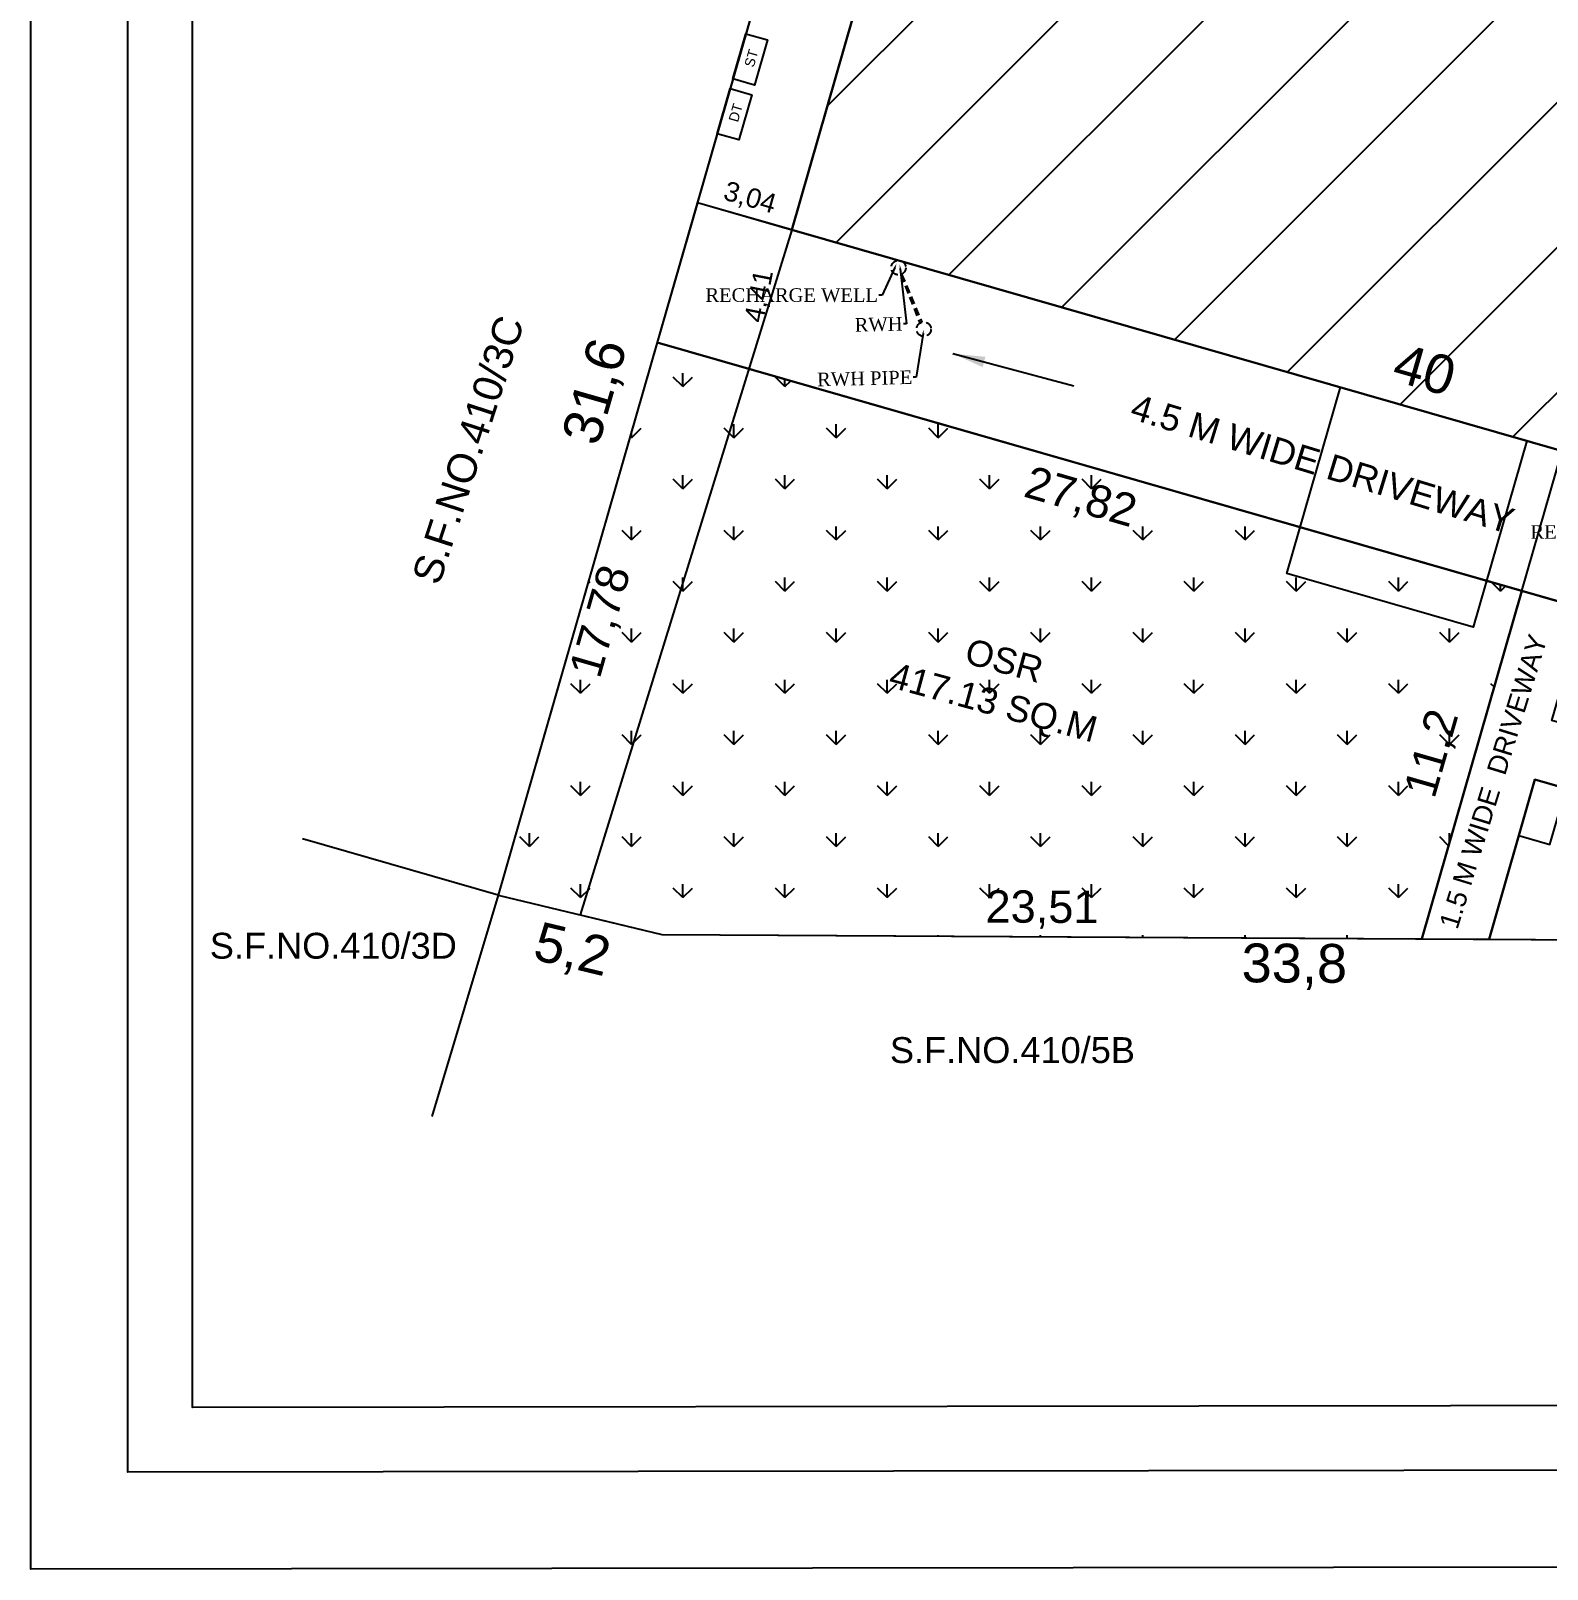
# Model space of a CAD drawing. Header units: metres. Extents: x 2292 to 2697, y 2134 to 2248.
# Drawn here: x 2407.44 to 2454.33, y 2135.95 to 2183.54 of the extents above; entities that cross this region are included whole.
import ezdxf
from ezdxf import colors
from ezdxf.entities.mleader import LeaderData, LeaderLine
from ezdxf.math import Vec2, Vec3

# ---------------------------------------------------------------- set-up
doc = ezdxf.new("R2010")
doc.units = ezdxf.units.M
doc.linetypes.add('DASHED2', pattern=[0.375, 0.25, -0.125])
doc.linetypes.add('DOT2', pattern=[0.125, 0, -0.125])
for name, color, linetype in [('AS_AT_SITE', 6, 'Continuous'), ('BLK_1_LVL_0_BLDG_FOOT_PRINT', 1, 'Continuous'), ('BLK_1_LVL_0_REAR_SETBACK', 11, 'Continuous'), ('BLK_1_LVL_0_SIDE_SETBACK1', 171, 'Continuous'), ('CYCLE_PARKING', 250, 'Continuous'), ('DRIVE_WAY', 254, 'DOT2'), ('FMB_OR_PLR', 70, 'Continuous'), ('INTERNAL_VEHICULAR_ACCESS_DIST', 161, 'Continuous'), ('OSR_PLAN', 7, 'Continuous'), ('PLOT_BOUNDARY', 70, 'Continuous'), ('SUPER_IMPOSED', 5, 'Continuous'), ('TWO_WHEELER_DRIVE_WAY', 7, 'Continuous')]:
    doc.layers.add(name, color=color, linetype=linetype)
doc.styles.get("Standard").update_dxf_attribs({"font": 'arial.ttf'})
doc.dimstyles.new('ISO-25', dxfattribs={"dimtxt": 0.5, "dimasz": 2.5, "dimexe": 1, "dimexo": 0.625, "dimtad": 1, "dimtxsty": 'Standard', "dimcen": 2.5, "dimadec": 0, "dimazin": 0, "dimtfac": 1, "dimtmove": 0, "dimatfit": 3, "dimfxl": 0, "dimarcsym": 0})

# ---------------------------------------------------------------- blocks, each defined once
blk = doc.blocks.new('*D295')
at = {"layer": 'Defpoints', "color": 0}
for p in [(2421.895, 2156.701), (2426.951, 2155.486), (2426.381, 2153.115)]:
    blk.add_point(p, dxfattribs=at)
at = {"color": 0, "insert": (2424.168, 2155.032), "char_height": 1.2, "attachment_point": 5, "rotation": 346.4838}
blk.add_mtext('5,2', dxfattribs=at)
blk = doc.blocks.new('*D296')
at = {"layer": 'Defpoints', "color": 0}
for p in [(2426.951, 2155.486), (2460.751, 2155.291), (2460.738, 2153.158)]:
    blk.add_point(p, dxfattribs=at)
at = {"color": 0, "insert": (2446.512, 2154.586), "char_height": 1.2, "attachment_point": 5, "rotation": 359.67}
blk.add_mtext('33,8', dxfattribs=at)
blk = doc.blocks.new('*D346')
at = {"layer": 'Defpoints', "color": 0}
for p in [(2430.627, 2187.171), (2421.895, 2156.801), (2421.895, 2156.801)]:
    blk.add_point(p, dxfattribs=at)
at = {"color": 0, "insert": (2424.967, 2172.358), "char_height": 1.2, "attachment_point": 5, "rotation": 73.9593}
blk.add_mtext('31,6', dxfattribs=at)
blk = doc.blocks.new('*D355')
at = {"layer": 'Defpoints', "color": 0}
for p in [(2442.934, 2219.016), (2445.613, 2218.246), (2430.977, 2177.379)]:
    blk.add_point(p, dxfattribs=at)
at = {"color": 0, "insert": (2438.341, 2197.799), "char_height": 1.2, "attachment_point": 5, "rotation": 73.977}
blk.add_mtext('43,32', dxfattribs=at)
blk = doc.blocks.new('*D357')
at = {"layer": 'Defpoints', "color": 0}
for p in [(2430.977, 2177.379), (2469.423, 2166.338), (2469.423, 2166.338)]:
    blk.add_point(p, dxfattribs=at)
at = {"color": 0, "insert": (2450.541, 2173.048), "char_height": 1.2, "attachment_point": 5, "rotation": 343.977}
blk.add_mtext('40', dxfattribs=at)
blk = doc.blocks.new('*D359')
at = {"layer": 'Defpoints', "color": 0}
for p in [(2428.053, 2178.219), (2428.053, 2178.219), (2430.977, 2177.379)]:
    blk.add_point(p, dxfattribs=at)
at = {"color": 0, "insert": (2429.67, 2178.338), "char_height": 0.6, "attachment_point": 5, "rotation": 343.9593}
blk.add_mtext('3,04', dxfattribs=at)
blk = doc.blocks.new('_ArchTick')
at = {"color": 0, "linetype": 'ByBlock', "const_width": 0.15}
blk.add_lwpolyline([(-0.5, -0.5), (0.5, 0.5)], dxfattribs=at)
blk = doc.blocks.new('*D299')
at = {"layer": 'Defpoints', "color": 0}
for p in [(2430.977, 2177.379), (2430.117, 2173.053), (2430.117, 2173.053)]:
    blk.add_point(p, dxfattribs=at)
at = {"color": 0, "insert": (2429.997, 2175.325), "char_height": 0.6, "attachment_point": 5, "rotation": 78.7562}
blk.add_mtext('4,41', dxfattribs=at)
blk = doc.blocks.new('*D362')
at = {"layer": 'Defpoints', "color": 0}
for p in [(2426.951, 2155.586), (2426.949, 2155.194), (2450.456, 2155.45)]:
    blk.add_point(p, dxfattribs=at)
at = {"color": 0, "insert": (2438.709, 2156.352), "char_height": 1, "attachment_point": 5, "rotation": 359.67}
blk.add_mtext('23,51', dxfattribs=at)
blk = doc.blocks.new('*D363')
at = {"layer": 'Defpoints', "color": 0}
for p in [(2426.81, 2173.893), (2428.722, 2173.344), (2421.895, 2156.801)]:
    blk.add_point(p, dxfattribs=at)
at = {"color": 0, "insert": (2425.12, 2165.255), "char_height": 1, "attachment_point": 5, "rotation": 73.9593}
blk.add_mtext('17,78', dxfattribs=at)
blk = doc.blocks.new('*D364')
at = {"layer": 'Defpoints', "color": 0}
for p in [(2453.548, 2166.215), (2453.548, 2166.215), (2450.456, 2155.45)]:
    blk.add_point(p, dxfattribs=at)
at = {"color": 0, "insert": (2450.824, 2161.171), "char_height": 1, "attachment_point": 5, "rotation": 73.977}
blk.add_mtext('11,2', dxfattribs=at)
blk = doc.blocks.new('*D365')
at = {"layer": 'Defpoints', "color": 0}
for p in [(2426.81, 2173.893), (2426.182, 2171.71), (2453.548, 2166.215)]:
    blk.add_point(p, dxfattribs=at)
at = {"color": 0, "insert": (2439.89, 2169.049), "char_height": 1, "attachment_point": 5, "rotation": 343.977}
blk.add_mtext('27,82', dxfattribs=at)

msp = doc.modelspace()

# ---------------------------------------------------------------- hatches: boundary and pattern name
h = msp.add_hatch()
h.set_pattern_fill('ANSI31', color=256)
h.set_pattern_definition([(45, (-69436.9367, -38212.0027), (-2.24506403, 2.24506403), [])])
h.paths.add_polyline_path([(2481.38008, 2207.97471), (2442.93405, 2219.01567), (2430.97669, 2177.37862), (2469.42272, 2166.33766)])
h.paths.add_polyline_path([(2460.3759, 2211.65076), (2462.74481, 2210.97045), (2463.42738, 2213.34723), (2461.05846, 2214.02754)], flags=24)
h.paths.add_polyline_path([(2438.78293, 2195.21277), (2440.10649, 2199.82158), (2437.72971, 2200.50414), (2436.40615, 2195.89534)], flags=24)
h.paths.add_polyline_path([(2474.5498, 2184.94121), (2475.87336, 2189.55002), (2473.49658, 2190.23258), (2472.17302, 2185.62378)], flags=24)
h.paths.add_polyline_path([(2449.04087, 2172.18075), (2451.40978, 2171.50045), (2452.09235, 2173.87723), (2449.72343, 2174.55754)], flags=25)
h.paths.add_polyline_path([(2450.01692, 2195.69709), (2464.8792, 2191.64603), (2465.42113, 2193.63421), (2450.55884, 2197.68527)], flags=24)
h = msp.add_hatch()
h.set_pattern_fill('GRASS', color=256, scale=0.088)
h.set_pattern_definition([(90, (-70006.285, -38205.1469), (-1.580525077, 1.580525077), [0.4191, -2.741950154]), (45, (-70006.285, -38205.147), (-1.58052508, 1.58052508), [0.4191, -1.8161]), (135, (-70006.285, -38205.147), (-1.58052508, -1.58052508), [0.4191, -1.8161])])
h.paths.add_polyline_path([(2421.89523, 2156.80096), (2426.95121, 2155.58561), (2450.45619, 2155.45023), (2453.54757, 2166.21481), (2426.80956, 2173.89346)])
h.paths.add_polyline_path([(2437.72324, 2168.68341), (2441.56391, 2167.58044), (2442.13271, 2169.5611), (2438.29205, 2170.66406)], flags=24)
h.paths.add_polyline_path([(2451.28078, 2159.32426), (2452.16929, 2162.41817), (2450.18863, 2162.98698), (2449.30012, 2159.89307)], flags=24)
h.paths.add_polyline_path([(2436.81289, 2155.41404), (2440.80873, 2155.39103), (2440.8206, 2157.4517), (2436.82476, 2157.47472)], flags=9)
h.paths.add_polyline_path([(2425.46808, 2163.02946), (2426.57223, 2166.86979), (2424.59175, 2167.4392), (2423.4876, 2163.59887)], flags=24)
h.paths.add_polyline_path([(2433.59836, 2162.85727), (2440.33749, 2161.02036), (2441.1254, 2163.911), (2434.38627, 2165.7479)], flags=24)

# ---------------------------------------------------------------- linework, layer by layer
for p, q in [((2428.32013, 2179.04739), (2428.31925, 2179.04764)), ((2453.54757, 2166.21481), (2450.45619, 2155.45023)), ((2453.95254, 2160.37624), (2452.53445, 2155.43826)), ((2453.95213, 2160.37769), (2471.51213, 2155.32895)), ((2421.89523, 2156.80096), (2415.84492, 2158.5461)), ((2421.89523, 2156.80096), (2419.84021, 2149.95373))]:
    msp.add_line(p, q)
at = {"linetype": 'DASHED2'}
for p, q in [((2434.34511, 2175.99671), (2434.92807, 2174.49178)), ((2434.36885, 2176.0065), (2434.99433, 2174.52219))]:
    msp.add_line(p, q, dxfattribs=at)
for points in [[(2407.44008, 2247.55212), (2697.4936, 2247.92048), (2697.4936, 2136.32048), (2407.44008, 2135.95212)], [(2410.44008, 2244.55212), (2694.4936, 2244.92048), (2694.4936, 2139.32048), (2410.44008, 2138.95212)], [(2412.44008, 2242.55212), (2692.4936, 2242.92048), (2692.4936, 2141.32048), (2412.44008, 2140.95212)], [(2429.15311, 2182.04455), (2429.55514, 2183.44287), (2430.225, 2183.25028), (2429.82297, 2181.85196)], [(2428.66609, 2180.35066), (2429.06812, 2181.74898), (2429.73798, 2181.55638), (2429.33595, 2180.15807)]]:
    msp.add_lwpolyline(points, close=True)
msp.add_lwpolyline([(2476.56265, 2159.60747), (2477.7943, 2163.97692), (2469.42272, 2166.33766), (2430.97669, 2177.37862), (2442.93405, 2219.01567), (2440.02341, 2219.85252), (2428.05325, 2178.21915), (2426.81089, 2173.89307), (2453.54757, 2166.21481)])
for centre in [(2434.27173, 2176.20835), (2435.05339, 2174.30611)]:
    msp.add_circle(centre, 0.224, dxfattribs=at)
at = {"layer": 'AS_AT_SITE', "color": 6}
msp.add_lwpolyline([(2496.18659, 2229.22643), (2442.39814, 2228.11204), (2421.89523, 2156.80096), (2426.95121, 2155.58561), (2475.35041, 2155.30684)], close=True, dxfattribs=at)
at = {"layer": 'BLK_1_LVL_0_BLDG_FOOT_PRINT', "color": 1}
msp.add_lwpolyline([(2442.93405, 2219.01567), (2430.97669, 2177.37862), (2469.42272, 2166.33766), (2481.38008, 2207.97471)], close=True, dxfattribs=at)
at = {"layer": 'BLK_1_LVL_0_REAR_SETBACK', "color": 11}
msp.add_lwpolyline([(2430.9767, 2177.37866), (2424.42322, 2156.19329), (2426.95121, 2155.58561), (2450.45619, 2155.45023), (2468.02369, 2155.34904), (2469.42195, 2166.33788)], close=True, dxfattribs=at)
at = {"layer": 'BLK_1_LVL_0_SIDE_SETBACK1', "color": 171}
msp.add_lwpolyline([(2442.93405, 2219.01567), (2440.02341, 2219.85252), (2428.05325, 2178.21915), (2430.97669, 2177.37862)], close=True, dxfattribs=at)
at = {"layer": 'CYCLE_PARKING', "color": 250, "ltscale": 0.3}
msp.add_lwpolyline([(2454.91332, 2160.10181), (2453.95217, 2160.37784), (2453.45533, 2158.64777), (2454.41648, 2158.37174)], close=True, dxfattribs=at)
at = {"layer": 'DRIVE_WAY', "color": 254, "linetype": 'ByBlock', "lineweight": -2}
msp.add_lwpolyline([(2426.81089, 2173.89307), (2468.28624, 2161.97969), (2475.12082, 2160.01397), (2476.56263, 2159.60737), (2477.7943, 2163.97692), (2469.42347, 2166.33745), (2430.97673, 2177.37865), (2428.053, 2178.21829)], close=True, dxfattribs=at)
at = {"layer": 'FMB_OR_PLR', "color": 70}
msp.add_lwpolyline([(2496.18659, 2229.22643), (2442.39814, 2228.11204), (2421.89523, 2156.80096), (2426.95121, 2155.58561), (2475.35041, 2155.30684)], close=True, dxfattribs=at)
at = {"layer": 'INTERNAL_VEHICULAR_ACCESS_DIST', "color": 161}
msp.add_lwpolyline([(2447.93984, 2172.51236), (2453.70535, 2170.85139), (2452.04438, 2165.08587), (2446.27886, 2166.74685)], close=True, dxfattribs=at)
at = {"layer": 'OSR_PLAN', "color": 7}
msp.add_lwpolyline([(2453.54757, 2166.21481), (2426.80956, 2173.89346), (2421.89523, 2156.80096), (2426.95121, 2155.58561), (2450.45619, 2155.45023)], close=True, dxfattribs=at)
at = {"layer": 'PLOT_BOUNDARY'}
msp.add_lwpolyline([(2496.18659, 2229.22643), (2442.39814, 2228.11204), (2421.89523, 2156.80096), (2426.95121, 2155.58561), (2475.35041, 2155.30684)], close=True, dxfattribs=at)
at = {"layer": 'SUPER_IMPOSED', "color": 5}
msp.add_lwpolyline([(2496.18659, 2229.22643), (2442.39814, 2228.11204), (2421.89523, 2156.80096), (2426.95121, 2155.58561), (2475.35041, 2155.30684)], close=True, dxfattribs=at)
at = {"layer": 'TWO_WHEELER_DRIVE_WAY', "color": 6}
for points in [[(2453.54757, 2166.21481), (2454.78968, 2170.53999), (2477.7943, 2163.97692), (2476.56263, 2159.60737)], [(2453.54757, 2166.21481), (2450.45619, 2155.45023), (2452.53445, 2155.43826), (2453.95254, 2160.37624), (2471.51213, 2155.32895), (2475.35041, 2155.30684), (2476.56265, 2159.60747), (2475.12082, 2160.01397), (2474.32696, 2157.19763), (2471.83806, 2157.21196), (2454.47598, 2162.20236), (2455.46949, 2165.66117)]]:
    msp.add_lwpolyline(points, close=True, dxfattribs=at)

# ---------------------------------------------------------------- texts
at = {"attachment_point": 1}
for s, width, insert, char_height, rotation in [('ST', 0.3562586, (2429.49837, 2182.46575), 0.304734, 73.959338), ('DT', 0.3562586, (2429.01136, 2180.77186), 0.304734, 73.959338), ('S.F.NO.410/3C', 15.4867601, (2419.2116, 2166.62578), 0.9, 72.073378), ('4.5 M WIDE DRIVEWAY', 21.2045112, (2441.62257, 2172.31516), 0.8, 343.020092), ('{\\W7.58881;    }OSR\\P{\\W7.9002;   }417.13 SQ.M', 21.2045112, (2427.38826, 2167.24332), 0.8, 344.753109), ('1.5 M WIDE  DRIVEWAY', 13.8344633, (2450.97915, 2155.88947), 0.6, 72.820952)]:
    msp.add_mtext_dynamic_manual_height_columns(s, width=width, gutter_width=12.5, heights=[0], dxfattribs=dict(at, insert=insert, char_height=char_height, rotation=rotation))
at = {"char_height": 0.8, "attachment_point": 1}
for s, width, insert in [('S.F.NO.410/3D', 15.4867601, (2412.97618, 2155.63662)), ('S.F.NO.410/5B', 21.2045112, (2434.00545, 2152.40903))]:
    msp.add_mtext_dynamic_manual_height_columns(s, width=width, gutter_width=12.5, heights=[0], dxfattribs=dict(at, insert=insert))

# ---------------------------------------------------------------- dimensions: what is measured, and where the dimension line sits
for p1, p2, distance, override, picture, middle in [((2430.97669, 2177.37862), (2442.93405, 2219.01567), -2.78745, {"dimtxt": 1.2, "dimse1": 1, "dimse2": 1, "dimsd1": 1, "dimsd2": 1}, '*D355', (2438.34068, 2197.79931)), ((2430.62693, 2187.17064), (2421.89523, 2156.80096), 0, {"dimtxt": 1.2, "dimse1": 1, "dimse2": 1, "dimsd1": 1, "dimsd2": 1}, '*D346', (2424.96734, 2172.35777)), ((2430.97669, 2177.37862), (2430.11684, 2173.05344), 0, {"dimtxt": 0.6, "dimasz": 0.5, "dimgap": 0.2, "dimblk1": 'ArchTick', "dimblk2": 'ArchTick', "dimsah": 1, "dimse1": 1, "dimse2": 1, "dimsd1": 1, "dimsd2": 1}, '*D299', (2429.99695, 2175.32534)), ((2430.97669, 2177.37862), (2469.42272, 2166.33766), 0, {"dimtxt": 1.2, "dimse1": 1, "dimse2": 1, "dimsd1": 1, "dimsd2": 1}, '*D357', (2450.54134, 2173.04775)), ((2453.54757, 2166.21481), (2426.80956, 2173.89346), 2.27197, {"dimtxt": 1, "dimse1": 1, "dimse2": 1, "dimsd1": 1, "dimsd2": 1}, '*D365', (2439.88984, 2169.04875)), ((2450.45619, 2155.45023), (2453.54757, 2166.21481), 0, {"dimtxt": 1, "dimse1": 1, "dimse2": 1, "dimsd1": 1, "dimsd2": 1}, '*D364', (2450.82355, 2161.17091)), ((2450.45619, 2155.45023), (2426.95121, 2155.58561), 0.39154, {"dimtxt": 1, "dimse1": 1, "dimse2": 1, "dimsd1": 1, "dimsd2": 1}, '*D362', (2438.70851, 2156.35232))]:
    dim = msp.add_aligned_dim(p1=p1, p2=p2, distance=distance, dimstyle='ISO-25', override=override)
    dim.commit()
    dim.dimension.update_dxf_attribs({"geometry": picture, "text_midpoint": middle})
for base, p1, p2, angle, override, picture, middle in [((2428.05325, 2178.21915), (2430.97669, 2177.37862), (2428.05325, 2178.21915), 163.959338, {"dimtxt": 0.6, "dimasz": 0.5, "dimgap": 0.2, "dimblk1": 'ArchTick', "dimblk2": 'ArchTick', "dimsah": 1, "dimse1": 1, "dimse2": 1, "dimsd1": 1, "dimsd2": 1}, '*D359', (2429.51497, 2177.79889)), ((2428.72156, 2173.34373), (2421.89523, 2156.80096), (2426.80956, 2173.89346), 73.959338, {"dimtxt": 1, "dimse1": 1, "dimse2": 1, "dimsd1": 1, "dimsd2": 1}, '*D363', (2426.29869, 2164.91674)), ((2426.38142, 2153.11523), (2421.89523, 2156.70096), (2426.95121, 2155.48561), 346.483803, {"dimtxt": 1.2, "dimse1": 1, "dimse2": 1, "dimsd1": 1, "dimsd2": 1}, '*D295', (2423.85343, 2153.72291)), ((2460.73837, 2153.15802), (2426.95121, 2155.48561), (2460.75065, 2155.29093), 359.669988, {"dimtxt": 1.2, "dimse1": 1, "dimse2": 1, "dimsd1": 1, "dimsd2": 1}, '*D296', (2446.50413, 2153.24))]:
    dim = msp.add_linear_dim(base=base, p1=p1, p2=p2, angle=angle, dimstyle='ISO-25', override=override)
    dim.commit()
    dim.dimension.update_dxf_attribs({"geometry": picture, "text_midpoint": middle, "dimtype": 161})

# ---------------------------------------------------------------- leaders
msp.add_leader([(2435.94951, 2173.54888), (2439.69338, 2172.55108)], dimstyle='ISO-25', override={"dimasz": 1, "dimgap": 0.625, "dimtad": 0})
at = {"ltscale": 0.3}
ml = msp.add_multileader_mtext('Standard', dxfattribs=at)
ml.set_content('{\\fTimes New Roman|b0|i0|c0|p18;RECHARGE WELL}', color=256)
ml.set_leader_properties()
ml.build(insert=Vec2(0, 0))
ml.multileader.update_dxf_attribs({"dogleg_length": 0.36, "arrow_head_size": 0.14})
ctx = ml.context
ctx.base_point, ctx.char_height, ctx.arrow_head_size, ctx.landing_gap_size, ctx.plane_origin = Vec3(2428.41833, 2175.35623), 0.42, 0.14, 0.0252, Vec3(2433.74864, 2176.25678)
ctx.text_align_type = 2
notes = []
notes.append((ctx, [(1, (1, 1, 0), (2433.76457, 2175.35623), (-1, 0), 0.1008, [(0, [(2434.21472, 2176.33577)], 0, [])])]))
ctx.mtext.insert, ctx.mtext.alignment, ctx.mtext.flow_direction = Vec3(2433.63857, 2175.57092), 3, 5
ml = msp.add_multileader_mtext('Standard', dxfattribs=at)
ml.set_content('{\\fTimes New Roman|b0|i0|c0|p18;RWH} ', color=256)
ml.set_leader_properties()
ml.build(insert=Vec2(0, 0))
ml.multileader.update_dxf_attribs({"dogleg_length": 0.18, "arrow_head_size": 0.14})
ctx = ml.context
ctx.base_point, ctx.char_height, ctx.arrow_head_size, ctx.landing_gap_size, ctx.plane_origin, ctx.plane_x_axis, ctx.plane_y_axis = Vec3(2432.94794, 2174.43151), 0.42, 0.14, 0.0252, Vec3(2433.80763, 2176.29931), Vec3(0.99966755, 0.02578346), Vec3(-0.02578346, 0.99966755)
ctx.text_align_type = 2
notes.append((ctx, [(1, (1, 1, 0), (2434.52214, 2174.47211), (-0.99966755, -0.02578346), 0.1008, [(0, [(2434.30847, 2176.31223)], 0, [])])]))
ctx.mtext.insert, ctx.mtext.text_direction, ctx.mtext.rotation, ctx.mtext.alignment, ctx.mtext.flow_direction = Vec3(2434.39064, 2174.68348), Vec3(0.99966755, 0.02578346), 0.02578632, 3, 5
ml = msp.add_multileader_mtext('Standard', dxfattribs=at)
ml.set_content('{\\fTimes New Roman|b0|i0|c0|p18;RWH PIPE}', color=256)
ml.set_leader_properties()
ml.build(insert=Vec2(0, 0))
ml.multileader.update_dxf_attribs({"dogleg_length": 0.36, "arrow_head_size": 0.14})
ctx = ml.context
ctx.base_point, ctx.char_height, ctx.arrow_head_size, ctx.landing_gap_size, ctx.plane_origin, ctx.plane_x_axis, ctx.plane_y_axis = Vec3(2431.82033, 2172.74478), 0.42, 0.14, 0.0252, Vec3(2436.03303, 2174.2877), Vec3(0.99966755, 0.02578346), Vec3(-0.02578346, 0.99966755)
ctx.text_align_type = 2
notes.append((ctx, [(1, (1, 1, 0), (2434.82272, 2172.82221), (-0.99966755, -0.02578346), 0.1008, [(0, [(2435.05339, 2174.30611)], 0, [])])]))
ctx.mtext.insert, ctx.mtext.text_direction, ctx.mtext.rotation, ctx.mtext.width, ctx.mtext.alignment, ctx.mtext.flow_direction = Vec3(2434.69123, 2173.03359), Vec3(0.99966755, 0.02578346), 0.02578632, 3.434928, 3, 5
ml = msp.add_multileader_mtext('Standard', dxfattribs=at)
ml.set_content('{\\fTimes New Roman|b0|i0|c0|p18;RECHARGE WELL}', color=256)
ml.set_leader_properties()
ml.build(insert=Vec2(0, 0))
ml.multileader.update_dxf_attribs({"dogleg_length": 0.36, "arrow_head_size": 0.14})
ctx = ml.context
ctx.base_point, ctx.char_height, ctx.arrow_head_size, ctx.landing_gap_size, ctx.plane_origin = Vec3(2453.93206, 2168.02917), 0.42, 0.14, 0.0252, Vec3(2459.26236, 2168.92973)
ctx.text_align_type = 2
notes.append((ctx, [(1, (1, 1, 0), (2459.2783, 2168.02917), (-1, 0), 0.1008, [(0, [(2459.72845, 2169.00872)], 0, [])])]))
ctx.mtext.insert, ctx.mtext.alignment, ctx.mtext.flow_direction = Vec3(2459.1523, 2168.24387), 3, 5
for ctx, leaders in notes:
    for number, flags, end, landing, length, lines in leaders:
        leader = LeaderData()
        leader.index, (leader.has_last_leader_line, leader.has_dogleg_vector, leader.attachment_direction) = number, flags
        leader.last_leader_point, leader.dogleg_vector, leader.dogleg_length = Vec3(end), Vec3(landing), length
        for number, points, colour, breaks in lines:
            line = LeaderLine()
            line.index, line.vertices, line.color, line.breaks = number, Vec3.list(points), colors.encode_raw_color(colour), breaks
            leader.lines.append(line)
        ctx.leaders.append(leader)

doc.saveas('drawing.dxf')
